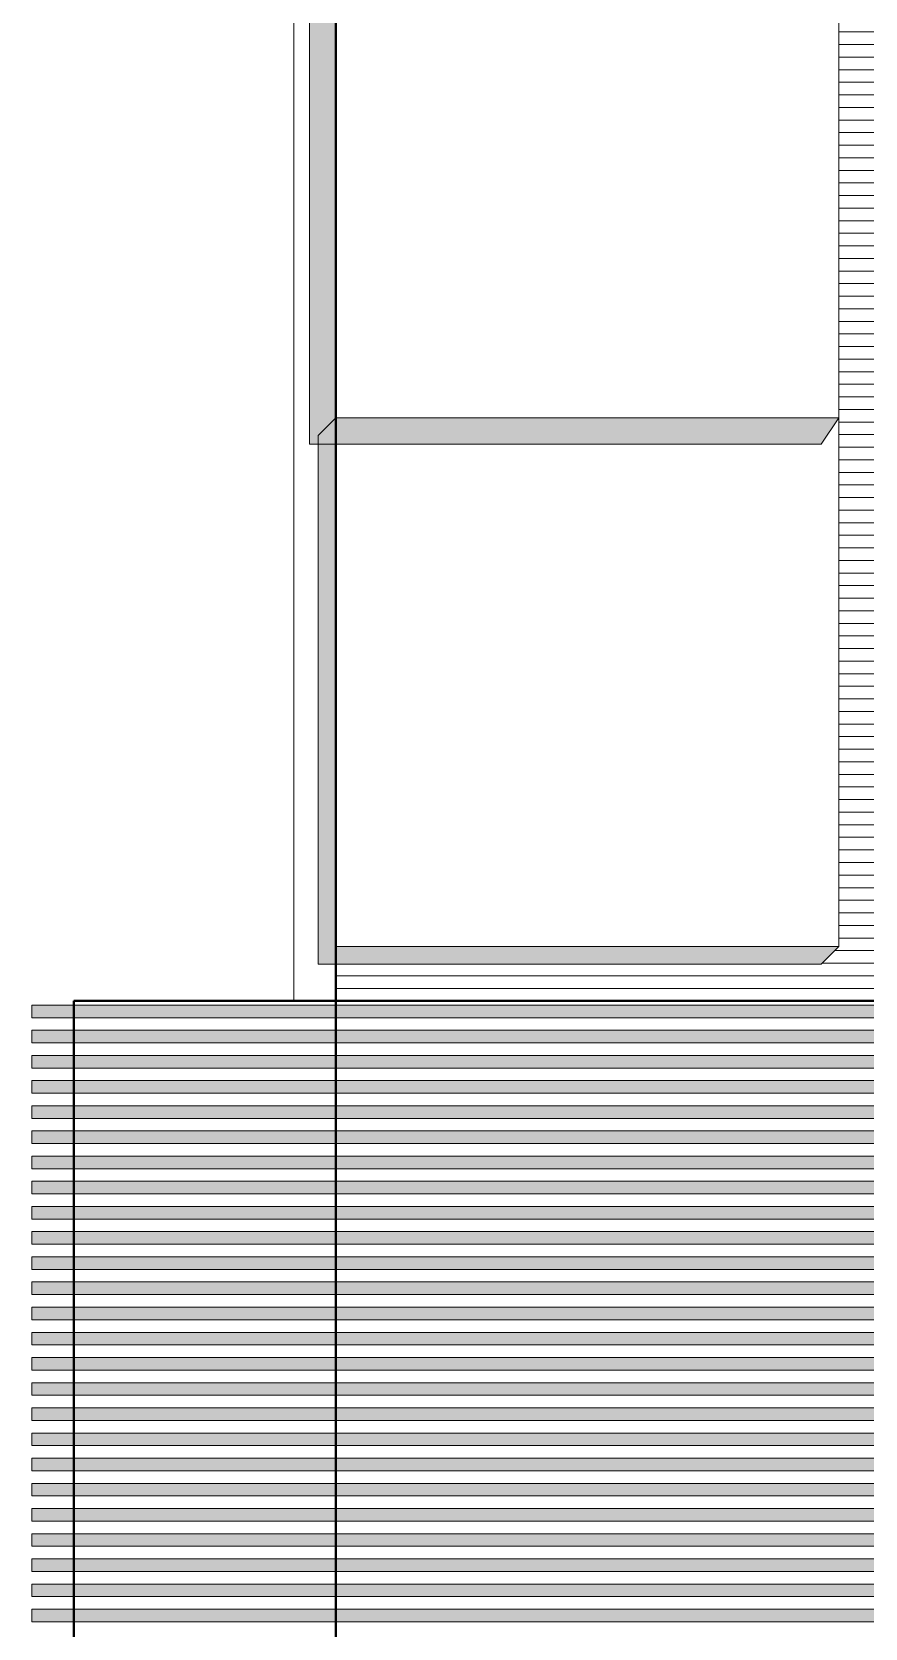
# Model space of a CAD drawing. Header units: millimetres. Extents: x 1564 to 2013, y 216 to 285.
# Drawn here: x 1955.75 to 1965.69, y 236.48 to 255.5 of the extents above; entities that cross this region are included whole.
import ezdxf

# ---------------------------------------------------------------- set-up
doc = ezdxf.new("R2010")
doc.units = ezdxf.units.MM
doc.header["$LTSCALE"] = 10
doc.layers.add('CIEL', color=8, linetype='Continuous')
for name, color, linetype, lineweight in [('cinza 03', 252, 'Continuous', 13), ('pn 02', 16, 'Continuous', 20), ('pn 04', 130, 'Continuous', 40), ('PN-01', 90, 'Continuous', 13)]:
    doc.layers.add(name, color=color, linetype=linetype, lineweight=lineweight)

msp = doc.modelspace()

# ---------------------------------------------------------------- hatches: boundary and pattern name
at = {"layer": 'cinza 03'}
h = msp.add_hatch(dxfattribs=at)
h.set_pattern_fill('_USER', color=256, scale=0.15, style=0, pattern_type=0)
h.set_pattern_definition([(0, (2017.86959, 230.45), (0, 0.15), [])])
h.paths.add_polyline_path([(1970.25, 255.5), (1970.25, 256.888), (1965.375, 256.888), (1965.375, 250.9), (1965.375, 244.6), (1965.163, 244.388), (1959.375, 244.388), (1959.375, 243.95), (1970.25, 243.95)])
h.paths.add_polyline_path([(1981.386, 269.8), (1981.174, 269.488), (1975.074, 269.488), (1975.074, 272.704), (1965.375, 272.704), (1965.375, 269.8), (1971.375, 269.8), (1971.375, 266.5), (1977.375, 266.5), (1977.375, 260.2), (1977.375, 257.2), (1981.386, 257.2)])
for points in [[(1965.375, 250.9), (1965.163, 250.588), (1959.063, 250.588), (1959.063, 256.988), (1959.375, 257.2), (1959.375, 250.9)], [(1959.163, 250.688), (1959.375, 250.9), (1959.375, 244.6), (1965.375, 244.6), (1965.163, 244.388), (1959.163, 244.388)], [(1955.75, 243.9), (1955.75, 243.75), (1970.997, 243.75), (1970.997, 243.9)], [(1955.75, 243.6), (1955.75, 243.45), (1970.997, 243.45), (1970.997, 243.6)], [(1955.75, 243.3), (1955.75, 243.15), (1970.997, 243.15), (1970.997, 243.3)], [(1955.75, 243), (1955.75, 242.85), (1970.997, 242.85), (1970.997, 243)], [(1955.75, 242.7), (1955.75, 242.55), (1970.997, 242.55), (1970.997, 242.7)], [(1955.75, 242.4), (1955.75, 242.25), (1970.997, 242.25), (1970.997, 242.4)], [(1955.75, 242.1), (1955.75, 241.95), (1970.997, 241.95), (1970.997, 242.1)], [(1955.75, 241.8), (1955.75, 241.65), (1970.997, 241.65), (1970.997, 241.8)], [(1955.75, 241.5), (1955.75, 241.35), (1970.997, 241.35), (1970.997, 241.5)], [(1955.75, 241.2), (1955.75, 241.05), (1970.997, 241.05), (1970.997, 241.2)], [(1955.75, 240.9), (1955.75, 240.75), (1970.997, 240.75), (1970.997, 240.9)], [(1955.75, 240.6), (1955.75, 240.45), (1970.997, 240.45), (1970.997, 240.6)], [(1955.75, 240.3), (1955.75, 240.15), (1970.997, 240.15), (1970.997, 240.3)], [(1955.75, 240), (1955.75, 239.85), (1970.997, 239.85), (1970.997, 240)], [(1955.75, 239.7), (1955.75, 239.55), (1970.997, 239.55), (1970.997, 239.7)], [(1955.75, 239.4), (1955.75, 239.25), (1970.997, 239.25), (1970.997, 239.4)], [(1955.75, 239.1), (1955.75, 238.95), (1970.997, 238.95), (1970.997, 239.1)], [(1955.75, 238.8), (1955.75, 238.65), (1970.997, 238.65), (1970.997, 238.8)], [(1955.75, 238.5), (1955.75, 238.35), (1970.997, 238.35), (1970.997, 238.5)], [(1955.75, 238.2), (1955.75, 238.05), (1970.997, 238.05), (1970.997, 238.2)], [(1955.75, 237.9), (1955.75, 237.75), (1970.997, 237.75), (1970.997, 237.9)], [(1955.75, 237.6), (1955.75, 237.45), (1970.997, 237.45), (1970.997, 237.6)], [(1955.75, 237.3), (1955.75, 237.15), (1970.997, 237.15), (1970.997, 237.3)], [(1955.75, 237), (1955.75, 236.85), (1970.997, 236.85), (1970.997, 237)], [(1955.75, 236.7), (1955.75, 236.55), (1970.997, 236.55), (1970.997, 236.7)]]:
    msp.add_hatch(color=256, dxfattribs=at).paths.add_polyline_path(points)

# ---------------------------------------------------------------- linework, layer by layer
at = {"layer": 'CIEL'}
msp.add_lwpolyline([(1959.375, 239.1), (1959.375, 238.95)], dxfattribs=at)
at = {"layer": 'cinza 03'}
for points in [[(1965.375, 250.9), (1965.163, 250.588), (1959.063, 250.588), (1959.063, 256.988), (1959.375, 257.2), (1959.375, 250.9)], [(1965.375, 244.6), (1965.163, 244.388), (1959.163, 244.388), (1959.163, 250.688), (1959.375, 250.9), (1959.375, 244.6)]]:
    msp.add_lwpolyline(points, close=True, dxfattribs=at)
at = {"layer": 'pn 02'}
for points in [[(1965.375, 250.9), (1959.375, 250.9), (1959.375, 257.2), (1965.375, 257.2)], [(1965.375, 244.6), (1959.375, 244.6), (1959.375, 250.9), (1965.375, 250.9)]]:
    msp.add_lwpolyline(points, close=True, dxfattribs=at)
at = {"layer": 'pn 04'}
for p, q in [((1959.375, 275.9), (1959.375, 230.45)), ((1959.375, 243.95), (1956.25, 243.95)), ((1956.25, 243.95), (1956.25, 220.7)), ((1956.25, 243.95), (1970.497, 243.95))]:
    msp.add_line(p, q, dxfattribs=at)
at = {"layer": 'PN-01'}
msp.add_line((1958.875, 275.9), (1958.875, 243.95), dxfattribs=at)
for points in [[(1955.75, 243.9), (1955.75, 243.75), (1970.997, 243.75), (1970.997, 243.9)], [(1955.75, 243.6), (1955.75, 243.45), (1970.997, 243.45), (1970.997, 243.6)], [(1955.75, 243.3), (1955.75, 243.15), (1970.997, 243.15), (1970.997, 243.3)], [(1955.75, 243), (1955.75, 242.85), (1970.997, 242.85), (1970.997, 243)], [(1955.75, 242.7), (1955.75, 242.55), (1970.997, 242.55), (1970.997, 242.7)], [(1955.75, 242.4), (1955.75, 242.25), (1970.997, 242.25), (1970.997, 242.4)], [(1955.75, 242.1), (1955.75, 241.95), (1970.997, 241.95), (1970.997, 242.1)], [(1955.75, 241.8), (1955.75, 241.65), (1970.997, 241.65), (1970.997, 241.8)], [(1955.75, 241.5), (1955.75, 241.35), (1970.997, 241.35), (1970.997, 241.5)], [(1955.75, 241.2), (1955.75, 241.05), (1970.997, 241.05), (1970.997, 241.2)], [(1955.75, 240.9), (1955.75, 240.75), (1970.997, 240.75), (1970.997, 240.9)], [(1955.75, 240.6), (1955.75, 240.45), (1970.997, 240.45), (1970.997, 240.6)], [(1955.75, 240.3), (1955.75, 240.15), (1970.997, 240.15), (1970.997, 240.3)], [(1955.75, 240), (1955.75, 239.85), (1970.997, 239.85), (1970.997, 240)], [(1955.75, 239.7), (1955.75, 239.55), (1970.997, 239.55), (1970.997, 239.7)], [(1955.75, 239.4), (1955.75, 239.25), (1970.997, 239.25), (1970.997, 239.4)], [(1955.75, 239.1), (1955.75, 238.95), (1970.997, 238.95), (1970.997, 239.1)], [(1955.75, 238.8), (1955.75, 238.65), (1970.997, 238.65), (1970.997, 238.8)], [(1955.75, 238.5), (1955.75, 238.35), (1970.997, 238.35), (1970.997, 238.5)], [(1955.75, 238.2), (1955.75, 238.05), (1970.997, 238.05), (1970.997, 238.2)], [(1955.75, 237.9), (1955.75, 237.75), (1970.997, 237.75), (1970.997, 237.9)], [(1955.75, 237.6), (1955.75, 237.45), (1970.997, 237.45), (1970.997, 237.6)], [(1955.75, 237.3), (1955.75, 237.15), (1970.997, 237.15), (1970.997, 237.3)], [(1955.75, 237), (1955.75, 236.85), (1970.997, 236.85), (1970.997, 237)], [(1955.75, 236.7), (1955.75, 236.55), (1970.997, 236.55), (1970.997, 236.7)]]:
    msp.add_lwpolyline(points, close=True, dxfattribs=at)

doc.saveas('drawing.dxf')
